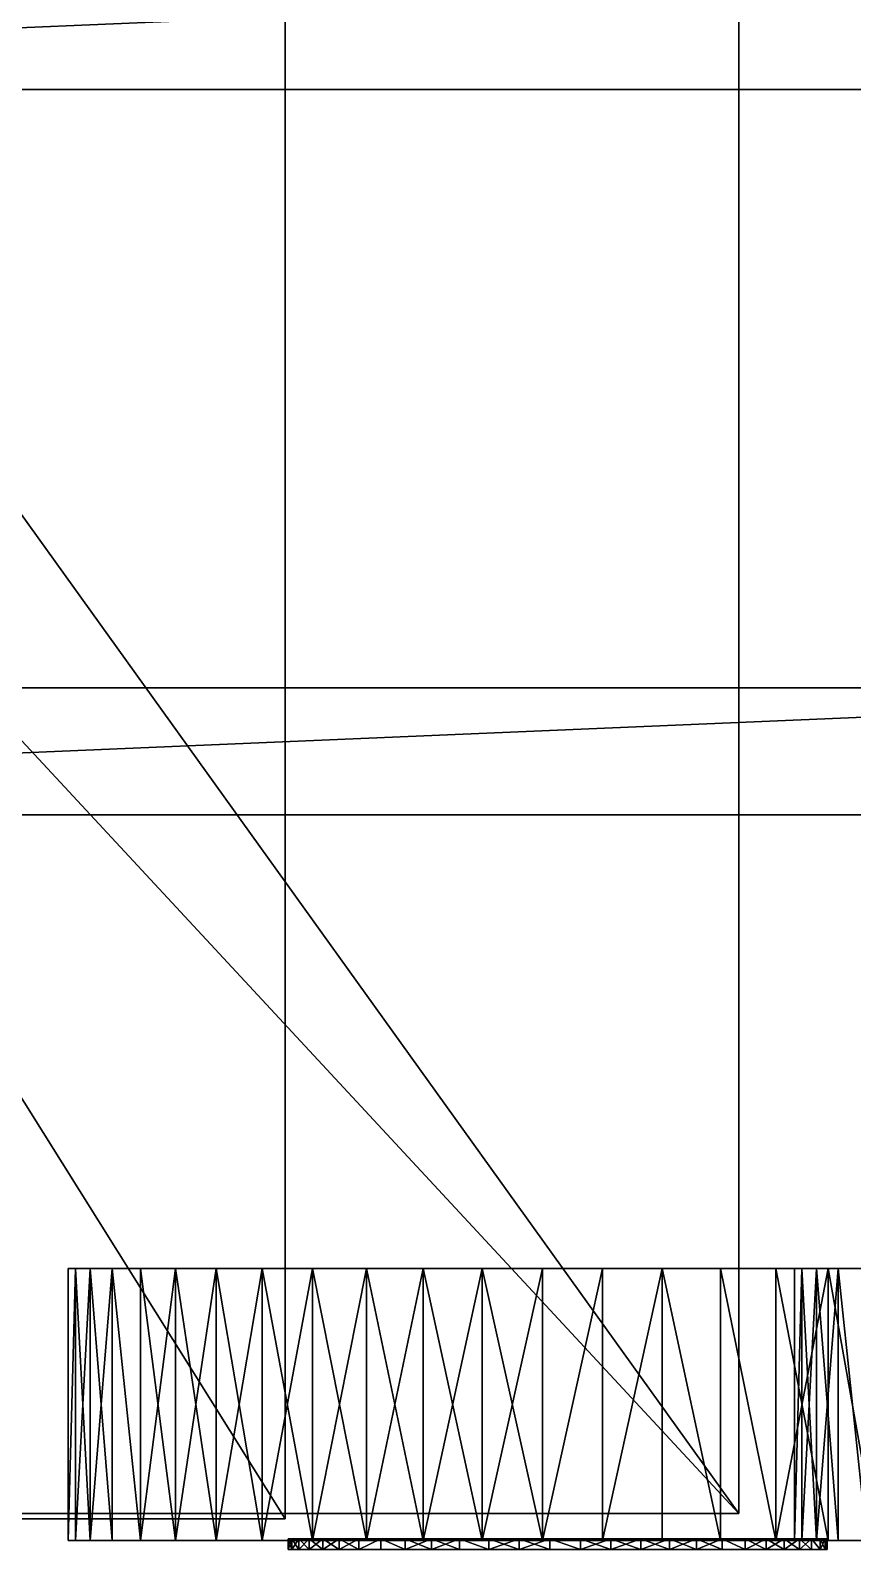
# Model space of a CAD drawing. Header units: millimetres. Extents: x -3100 to 14040, y -1280 to 1295.
# Drawn here: x -1481 to -575, y -1280 to 395 of the extents above; entities that cross this region are included whole.
import ezdxf

# ---------------------------------------------------------------- set-up
doc = ezdxf.new("R2010")
doc.units = ezdxf.units.MM

msp = doc.modelspace()

# ---------------------------------------------------------------- linework, layer by layer
at = {"layer": 'CAD_75LAB'}
for points in [[(-3000, 1240, 620), (-700, -1240, 620), (-3000, -1240, 620)], [(-3000, 1240, 620), (-700, 1240, 620), (-700, -1240, 620)], [(-2760, 1246, 1870), (-1200, -1246, 1870), (-2760, -1246, 1870)], [(-1200, 1246, 1870), (-1200, -1246, 1870), (-2760, 1246, 1870)], [(-2760, 1246, 3220), (-2760, -1246, 3220), (-1200, -1246, 3220)], [(-1200, 1246, 3220), (-2760, 1246, 3220), (-1200, -1246, 3220)], [(-2480, 1240, 3500), (-2480, -1240, 3500), (-700, -1240, 3500)], [(-700, 1240, 3500), (-2480, 1240, 3500), (-700, -1240, 3500)], [(-1200, -1246, 3220), (-1200, -1246, 1870), (-1200, 1246, 1870)], [(-1200, -1246, 3220), (-1200, 1246, 1870), (-1200, 1246, 3220)], [(-700, -1240, 620), (-700, 1240, 3500), (-700, -1240, 3500)], [(-700, 1240, 620), (-700, 1240, 3500), (-700, -1240, 620)], [(200, 470, 700), (-3100, 330, 700), (-3100, 470, 700)], [(200, 470, 700), (200, 330, 700), (-3100, 330, 700)], [(200, 470, 1000), (-3100, 470, 1000), (-3100, 330, 1000)], [(200, 470, 1000), (-3100, 330, 1000), (200, 330, 1000)], [(200, 330, 700), (-3100, 330, 1000), (-3100, 330, 700)], [(200, 330, 1000), (-3100, 330, 1000), (200, 330, 700)], [(200, -330, 700), (-3100, -330, 700), (-3100, -330, 1000)], [(200, -330, 1000), (200, -330, 700), (-3100, -330, 1000)], [(200, -330, 700), (-3100, -470, 700), (-3100, -330, 700)], [(200, -330, 700), (200, -470, 700), (-3100, -470, 700)], [(200, -330, 1000), (-3100, -330, 1000), (-3100, -470, 1000)], [(200, -330, 1000), (-3100, -470, 1000), (200, -470, 1000)], [(200, -470, 700), (-3100, -470, 1000), (-3100, -470, 700)], [(200, -470, 1000), (-3100, -470, 1000), (200, -470, 700)], [(-1438.98, -1270, 573.24), (-1430.81, -1270, 639.22), (-1430.81, -970, 639.22)], [(-1438.98, -1270, 573.24), (-1430.81, -970, 639.22), (-1438.98, -970, 573.24)], [(-1438.98, -1270, 506.76), (-1438.98, -1270, 573.24), (-1438.98, -970, 573.24)], [(-1438.98, -1270, 506.76), (-1438.98, -970, 573.24), (-1438.98, -970, 506.76)], [(-1438.98, -1270, 506.76), (-1438.98, -970, 506.76), (-1430.81, -970, 440.78)], [(-1430.81, -1270, 440.78), (-1438.98, -1270, 506.76), (-1430.81, -970, 440.78)], [(-1438.98, -970, 506.76), (-1414.59, -970, 376.3), (-1430.81, -970, 440.78)], [(-1438.98, -970, 506.76), (-1390.57, -970, 314.3), (-1414.59, -970, 376.3)], [(-1430.81, -970, 639.22), (-1438.98, -970, 506.76), (-1438.98, -970, 573.24)], [(-1430.81, -970, 639.22), (-1390.57, -970, 314.3), (-1438.98, -970, 506.76)], [(-1430.81, -1270, 639.22), (-1414.59, -1270, 703.7), (-1414.59, -970, 703.7)], [(-1430.81, -1270, 639.22), (-1414.59, -970, 703.7), (-1430.81, -970, 639.22)], [(-1414.59, -1270, 376.3), (-1430.81, -1270, 440.78), (-1430.81, -970, 440.78)], [(-1414.59, -1270, 376.3), (-1430.81, -970, 440.78), (-1414.59, -970, 376.3)], [(-1430.81, -970, 639.22), (-1275.91, -970, 152.33), (-1390.57, -970, 314.3)], [(-1225.42, -970, 970.93), (-1430.81, -970, 639.22), (-1414.59, -970, 703.7)], [(-850.18, -970, 1077.7), (-1430.81, -970, 639.22), (-1225.42, -970, 970.93)], [(-850.18, -970, 1077.7), (-1275.91, -970, 152.33), (-1430.81, -970, 639.22)], [(-1414.59, -1270, 703.7), (-1390.57, -970, 765.7), (-1414.59, -970, 703.7)], [(-1414.59, -1270, 703.7), (-1390.57, -1270, 765.7), (-1390.57, -970, 765.7)], [(-1390.57, -1270, 314.3), (-1414.59, -1270, 376.3), (-1414.59, -970, 376.3)], [(-1390.57, -1270, 314.3), (-1414.59, -970, 376.3), (-1390.57, -970, 314.3)], [(-1359.12, -970, 824.27), (-1414.59, -970, 703.7), (-1390.57, -970, 765.7)], [(-1225.42, -970, 970.93), (-1414.59, -970, 703.7), (-1359.12, -970, 824.27)], [(-1359.12, -1270, 824.27), (-1359.12, -970, 824.27), (-1390.57, -970, 765.7)], [(-1390.57, -1270, 765.7), (-1359.12, -1270, 824.27), (-1390.57, -970, 765.7)], [(-1359.12, -1270, 255.73), (-1390.57, -1270, 314.3), (-1390.57, -970, 314.3)], [(-1359.12, -1270, 255.73), (-1390.57, -970, 314.3), (-1359.12, -970, 255.73)], [(-1390.57, -970, 314.3), (-1275.91, -970, 152.33), (-1359.12, -970, 255.73)], [(-1359.12, -1270, 824.27), (-1320.7, -970, 878.54), (-1359.12, -970, 824.27)], [(-1359.12, -1270, 824.27), (-1320.7, -1270, 878.54), (-1320.7, -970, 878.54)], [(-1320.7, -1270, 201.46), (-1359.12, -1270, 255.73), (-1359.12, -970, 255.73)], [(-1320.7, -1270, 201.46), (-1359.12, -970, 255.73), (-1320.7, -970, 201.46)], [(-1359.12, -970, 255.73), (-1275.91, -970, 152.33), (-1320.7, -970, 201.46)], [(-1225.42, -970, 970.93), (-1359.12, -970, 824.27), (-1320.7, -970, 878.54)], [(-1320.7, -1270, 878.54), (-1275.91, -970, 927.67), (-1320.7, -970, 878.54)], [(-1320.7, -1270, 878.54), (-1275.91, -1270, 927.67), (-1275.91, -970, 927.67)], [(-1275.91, -1270, 152.33), (-1320.7, -1270, 201.46), (-1320.7, -970, 201.46)], [(-1275.91, -1270, 152.33), (-1320.7, -970, 201.46), (-1275.91, -970, 152.33)], [(-1225.42, -970, 970.93), (-1320.7, -970, 878.54), (-1275.91, -970, 927.67)], [(-1275.91, -1270, 927.67), (-1225.42, -970, 970.93), (-1275.91, -970, 927.67)], [(-1275.91, -1270, 927.67), (-1225.42, -1270, 970.93), (-1225.42, -970, 970.93)], [(-1225.42, -1270, 109.07), (-1275.91, -1270, 152.33), (-1275.91, -970, 152.33)], [(-1225.42, -1270, 109.07), (-1275.91, -970, 152.33), (-1225.42, -970, 109.07)], [(-1170, -970, 72.35), (-1225.42, -970, 109.07), (-1275.91, -970, 152.33)], [(-1110.48, -970, 42.71), (-1170, -970, 72.35), (-1275.91, -970, 152.33)], [(-850.18, -970, 2.3), (-1110.48, -970, 42.71), (-1275.91, -970, 152.33)], [(-364.09, -970, 606.36), (-1275.91, -970, 152.33), (-850.18, -970, 1077.7)], [(-364.09, -970, 606.36), (-850.18, -970, 2.3), (-1275.91, -970, 152.33)], [(-1225.42, -1270, 970.93), (-1170, -970, 1007.65), (-1225.42, -970, 970.93)], [(-1225.42, -1270, 970.93), (-1170, -1270, 1007.65), (-1170, -970, 1007.65)], [(-1170, -1270, 72.35), (-1225.42, -1270, 109.07), (-1225.42, -970, 109.07)], [(-1170, -1270, 72.35), (-1225.42, -970, 109.07), (-1170, -970, 72.35)], [(-850.18, -970, 1077.7), (-1225.42, -970, 970.93), (-1170, -970, 1007.65)], [(-1170, -1270, 1007.65), (-1110.48, -970, 1037.29), (-1170, -970, 1007.65)], [(-1170, -1270, 1007.65), (-1110.48, -1270, 1037.29), (-1110.48, -970, 1037.29)], [(-1110.48, -1270, 42.71), (-1170, -1270, 72.35), (-1170, -970, 72.35)], [(-1110.48, -1270, 42.71), (-1170, -970, 72.35), (-1110.48, -970, 42.71)], [(-1047.78, -970, 1059.39), (-1170, -970, 1007.65), (-1110.48, -970, 1037.29)], [(-850.18, -970, 1077.7), (-1170, -970, 1007.65), (-1047.78, -970, 1059.39)], [(-1047.78, -1270, 1059.39), (-1047.78, -970, 1059.39), (-1110.48, -970, 1037.29)], [(-1110.48, -1270, 1037.29), (-1047.78, -1270, 1059.39), (-1110.48, -970, 1037.29)], [(-1110.48, -1270, 42.71), (-1110.48, -970, 42.71), (-1047.78, -970, 20.61)], [(-1047.78, -1270, 20.61), (-1110.48, -1270, 42.71), (-1047.78, -970, 20.61)], [(-850.18, -970, 2.3), (-1047.78, -970, 20.61), (-1110.48, -970, 42.71)], [(-1047.78, -1270, 1059.39), (-982.83, -970, 1073.61), (-1047.78, -970, 1059.39)], [(-1047.78, -1270, 1059.39), (-982.83, -1270, 1073.61), (-982.83, -970, 1073.61)], [(-982.83, -1270, 6.39), (-1047.78, -1270, 20.61), (-1047.78, -970, 20.61)], [(-982.83, -1270, 6.39), (-1047.78, -970, 20.61), (-982.83, -970, 6.39)], [(-850.18, -970, 2.3), (-982.83, -970, 6.39), (-1047.78, -970, 20.61)], [(-916.63, -970, 1079.74), (-1047.78, -970, 1059.39), (-982.83, -970, 1073.61)], [(-850.18, -970, 1077.7), (-1047.78, -970, 1059.39), (-916.63, -970, 1079.74)], [(-982.83, -1270, 1073.61), (-916.63, -1270, 1079.74), (-916.63, -970, 1079.74)], [(-982.83, -1270, 1073.61), (-916.63, -970, 1079.74), (-982.83, -970, 1073.61)], [(-916.63, -1270, 0.26), (-982.83, -1270, 6.39), (-982.83, -970, 6.39)], [(-916.63, -1270, 0.26), (-982.83, -970, 6.39), (-916.63, -970, 0.26)], [(-850.18, -970, 2.3), (-916.63, -970, 0.26), (-982.83, -970, 6.39)], [(-916.63, -1270, 1079.74), (-850.18, -1270, 1077.7), (-850.18, -970, 1077.7)], [(-916.63, -1270, 1079.74), (-850.18, -970, 1077.7), (-916.63, -970, 1079.74)], [(-916.63, -1270, 0.26), (-916.63, -970, 0.26), (-850.18, -970, 2.3)], [(-850.18, -1270, 2.3), (-916.63, -1270, 0.26), (-850.18, -970, 2.3)], [(-850.18, -1270, 1077.7), (-784.48, -1270, 1067.5), (-784.48, -970, 1067.5)], [(-850.18, -1270, 1077.7), (-784.48, -970, 1067.5), (-850.18, -970, 1077.7)], [(-850.18, -1270, 2.3), (-850.18, -970, 2.3), (-784.48, -970, 12.5)], [(-784.48, -1270, 12.5), (-850.18, -1270, 2.3), (-784.48, -970, 12.5)], [(-601.72, -970, 89.85), (-784.48, -970, 12.5), (-850.18, -970, 2.3)], [(-364.09, -970, 606.36), (-601.72, -970, 89.85), (-850.18, -970, 2.3)], [(-659.3, -970, 1023.39), (-850.18, -970, 1077.7), (-784.48, -970, 1067.5)], [(-601.72, -970, 990.15), (-850.18, -970, 1077.7), (-659.3, -970, 1023.39)], [(-500.94, -970, 903.8), (-850.18, -970, 1077.7), (-601.72, -970, 990.15)], [(-500.94, -970, 903.8), (-364.09, -970, 606.36), (-850.18, -970, 1077.7)], [(-720.53, -1270, 1049.3), (-720.53, -970, 1049.3), (-784.48, -970, 1067.5)], [(-784.48, -1270, 1067.5), (-720.53, -1270, 1049.3), (-784.48, -970, 1067.5)], [(-720.53, -1270, 30.7), (-784.48, -1270, 12.5), (-784.48, -970, 12.5)], [(-720.53, -1270, 30.7), (-784.48, -970, 12.5), (-720.53, -970, 30.7)], [(-601.72, -970, 89.85), (-720.53, -970, 30.7), (-784.48, -970, 12.5)], [(-659.3, -970, 1023.39), (-784.48, -970, 1067.5), (-720.53, -970, 1049.3)], [(-659.3, -1270, 1023.39), (-659.3, -970, 1023.39), (-720.53, -970, 1049.3)], [(-720.53, -1270, 1049.3), (-659.3, -1270, 1023.39), (-720.53, -970, 1049.3)], [(-659.3, -1270, 56.61), (-720.53, -1270, 30.7), (-720.53, -970, 30.7)], [(-659.3, -1270, 56.61), (-720.53, -970, 30.7), (-659.3, -970, 56.61)], [(-601.72, -970, 89.85), (-659.3, -970, 56.61), (-720.53, -970, 30.7)], [(-659.3, -1270, 1023.39), (-601.72, -1270, 990.15), (-601.72, -970, 990.15)], [(-659.3, -1270, 1023.39), (-601.72, -970, 990.15), (-659.3, -970, 1023.39)], [(-601.72, -1270, 89.85), (-659.3, -1270, 56.61), (-659.3, -970, 56.61)], [(-601.72, -1270, 89.85), (-659.3, -970, 56.61), (-601.72, -970, 89.85)], [(-638.98, -1270, 573.24), (-630.81, -1270, 639.22), (-630.81, -970, 639.22)], [(-638.98, -1270, 573.24), (-630.81, -970, 639.22), (-638.98, -970, 573.24)], [(-638.98, -1270, 506.76), (-638.98, -1270, 573.24), (-638.98, -970, 573.24)], [(-638.98, -1270, 506.76), (-638.98, -970, 573.24), (-638.98, -970, 506.76)], [(-638.98, -1270, 506.76), (-638.98, -970, 506.76), (-630.81, -970, 440.78)], [(-630.81, -1270, 440.78), (-638.98, -1270, 506.76), (-630.81, -970, 440.78)], [(-638.98, -970, 506.76), (-614.59, -970, 376.3), (-630.81, -970, 440.78)], [(-638.98, -970, 506.76), (-590.57, -970, 314.3), (-614.59, -970, 376.3)], [(-630.81, -970, 639.22), (-638.98, -970, 506.76), (-638.98, -970, 573.24)], [(-630.81, -970, 639.22), (-590.57, -970, 314.3), (-638.98, -970, 506.76)], [(-630.81, -1270, 639.22), (-614.59, -1270, 703.7), (-614.59, -970, 703.7)], [(-630.81, -1270, 639.22), (-614.59, -970, 703.7), (-630.81, -970, 639.22)], [(-614.59, -1270, 376.3), (-630.81, -1270, 440.78), (-630.81, -970, 440.78)], [(-614.59, -1270, 376.3), (-630.81, -970, 440.78), (-614.59, -970, 376.3)], [(-630.81, -970, 639.22), (-475.91, -970, 152.33), (-590.57, -970, 314.3)], [(-425.42, -970, 970.93), (-630.81, -970, 639.22), (-614.59, -970, 703.7)], [(-50.18, -970, 1077.7), (-630.81, -970, 639.22), (-425.42, -970, 970.93)], [(-50.18, -970, 1077.7), (-475.91, -970, 152.33), (-630.81, -970, 639.22)], [(-614.59, -1270, 703.7), (-590.57, -970, 765.7), (-614.59, -970, 703.7)], [(-614.59, -1270, 703.7), (-590.57, -1270, 765.7), (-590.57, -970, 765.7)], [(-590.57, -1270, 314.3), (-614.59, -1270, 376.3), (-614.59, -970, 376.3)], [(-590.57, -1270, 314.3), (-614.59, -970, 376.3), (-590.57, -970, 314.3)], [(-559.12, -970, 824.27), (-614.59, -970, 703.7), (-590.57, -970, 765.7)], [(-425.42, -970, 970.93), (-614.59, -970, 703.7), (-559.12, -970, 824.27)], [(-548.67, -1270, 950.08), (-548.67, -970, 950.08), (-601.72, -970, 990.15)], [(-601.72, -1270, 990.15), (-548.67, -1270, 950.08), (-601.72, -970, 990.15)], [(-548.67, -1270, 129.92), (-601.72, -1270, 89.85), (-601.72, -970, 89.85)], [(-548.67, -1270, 129.92), (-601.72, -970, 89.85), (-548.67, -970, 129.92)], [(-364.09, -970, 606.36), (-548.67, -970, 129.92), (-601.72, -970, 89.85)], [(-500.94, -970, 903.8), (-601.72, -970, 990.15), (-548.67, -970, 950.08)], [(-559.12, -1270, 824.27), (-559.12, -970, 824.27), (-590.57, -970, 765.7)], [(-590.57, -1270, 765.7), (-559.12, -1270, 824.27), (-590.57, -970, 765.7)], [(-559.12, -1270, 255.73), (-590.57, -1270, 314.3), (-590.57, -970, 314.3)], [(-559.12, -1270, 255.73), (-590.57, -970, 314.3), (-559.12, -970, 255.73)], [(-590.57, -970, 314.3), (-475.91, -970, 152.33), (-559.12, -970, 255.73)], [(-3000, -1240, 1720), (-3000, -1240, 620), (-700, -1240, 620)], [(-3000, -1240, 1720), (-700, -1240, 620), (-700, -1240, 3500)], [(-2480, -1240, 3500), (-3000, -1240, 1720), (-700, -1240, 3500)], [(-1200, -1246, 1870), (-2760, -1246, 3220), (-2760, -1246, 1870)], [(-1200, -1246, 3220), (-2760, -1246, 3220), (-1200, -1246, 1870)], [(-1438.98, -1270, 506.76), (-1430.81, -1270, 440.78), (-1414.59, -1270, 376.3)], [(-1438.98, -1270, 506.76), (-1414.59, -1270, 376.3), (-1390.57, -1270, 314.3)], [(-1430.81, -1270, 639.22), (-1438.98, -1270, 573.24), (-1438.98, -1270, 506.76)], [(-1430.81, -1270, 639.22), (-1438.98, -1270, 506.76), (-1390.57, -1270, 314.3)], [(-1430.81, -1270, 639.22), (-1390.57, -1270, 314.3), (-1275.91, -1270, 152.33)], [(-1225.42, -1270, 970.93), (-1414.59, -1270, 703.7), (-1430.81, -1270, 639.22)], [(-850.18, -1270, 1077.7), (-1225.42, -1270, 970.93), (-1430.81, -1270, 639.22)], [(-850.18, -1270, 1077.7), (-1430.81, -1270, 639.22), (-1275.91, -1270, 152.33)], [(-1359.12, -1270, 824.27), (-1390.57, -1270, 765.7), (-1414.59, -1270, 703.7)], [(-1225.42, -1270, 970.93), (-1359.12, -1270, 824.27), (-1414.59, -1270, 703.7)], [(-1390.57, -1270, 314.3), (-1359.12, -1270, 255.73), (-1275.91, -1270, 152.33)], [(-1359.12, -1270, 255.73), (-1320.7, -1270, 201.46), (-1275.91, -1270, 152.33)], [(-1225.42, -1270, 970.93), (-1320.7, -1270, 878.54), (-1359.12, -1270, 824.27)], [(-1225.42, -1270, 970.93), (-1275.91, -1270, 927.67), (-1320.7, -1270, 878.54)], [(-1170, -1270, 72.35), (-1275.91, -1270, 152.33), (-1225.42, -1270, 109.07)], [(-1110.48, -1270, 42.71), (-1275.91, -1270, 152.33), (-1170, -1270, 72.35)], [(-850.18, -1270, 2.3), (-1275.91, -1270, 152.33), (-1110.48, -1270, 42.71)], [(-364.09, -1270, 606.36), (-850.18, -1270, 1077.7), (-1275.91, -1270, 152.33)], [(-364.09, -1270, 606.36), (-1275.91, -1270, 152.33), (-850.18, -1270, 2.3)], [(-850.18, -1270, 1077.7), (-1170, -1270, 1007.65), (-1225.42, -1270, 970.93)], [(-1196.52, -1280, 556.96), (-1192.65, -1280, 590.65), (-1192.65, -1268, 590.65)], [(-1196.52, -1280, 556.96), (-1192.65, -1268, 590.65), (-1196.52, -1268, 556.96)], [(-1196.52, -1280, 556.96), (-1196.52, -1268, 556.96), (-1196.52, -1268, 523.04)], [(-1196.52, -1280, 523.04), (-1196.52, -1280, 556.96), (-1196.52, -1268, 523.04)], [(-1192.65, -1280, 489.35), (-1196.52, -1280, 523.04), (-1196.52, -1268, 523.04)], [(-1192.65, -1280, 489.35), (-1196.52, -1268, 523.04), (-1192.65, -1268, 489.35)], [(-1196.52, -1268, 556.96), (-1192.65, -1268, 489.35), (-1196.52, -1268, 523.04)], [(-1196.52, -1268, 556.96), (-1184.97, -1268, 456.33), (-1192.65, -1268, 489.35)], [(-1196.52, -1268, 556.96), (-1173.57, -1268, 424.39), (-1184.97, -1268, 456.33)], [(-1184.97, -1268, 623.67), (-1196.52, -1268, 556.96), (-1192.65, -1268, 590.65)], [(-1118.81, -1268, 740.82), (-1196.52, -1268, 556.96), (-1184.97, -1268, 623.67)], [(-1038.6, -1268, 802.68), (-1196.52, -1268, 556.96), (-1118.81, -1268, 740.82)], [(-1038.6, -1268, 802.68), (-1173.57, -1268, 424.39), (-1196.52, -1268, 556.96)], [(-1192.65, -1280, 590.65), (-1184.97, -1280, 623.67), (-1184.97, -1268, 623.67)], [(-1192.65, -1280, 590.65), (-1184.97, -1268, 623.67), (-1192.65, -1268, 590.65)], [(-1184.97, -1280, 456.33), (-1192.65, -1280, 489.35), (-1192.65, -1268, 489.35)], [(-1184.97, -1280, 456.33), (-1192.65, -1268, 489.35), (-1184.97, -1268, 456.33)], [(-1184.97, -1280, 623.67), (-1173.57, -1280, 655.61), (-1173.57, -1268, 655.61)], [(-1184.97, -1280, 623.67), (-1173.57, -1268, 655.61), (-1184.97, -1268, 623.67)], [(-1173.57, -1280, 424.39), (-1184.97, -1280, 456.33), (-1184.97, -1268, 456.33)], [(-1173.57, -1280, 424.39), (-1184.97, -1268, 456.33), (-1173.57, -1268, 424.39)], [(-1140.28, -1268, 714.57), (-1184.97, -1268, 623.67), (-1173.57, -1268, 655.61)], [(-1118.81, -1268, 740.82), (-1184.97, -1268, 623.67), (-1140.28, -1268, 714.57)], [(-1173.57, -1280, 655.61), (-1158.61, -1280, 686.04), (-1158.61, -1268, 686.04)], [(-1173.57, -1280, 655.61), (-1158.61, -1268, 686.04), (-1173.57, -1268, 655.61)], [(-1158.61, -1280, 393.96), (-1173.57, -1280, 424.39), (-1173.57, -1268, 424.39)], [(-1158.61, -1280, 393.96), (-1173.57, -1268, 424.39), (-1158.61, -1268, 393.96)], [(-1173.57, -1268, 424.39), (-1140.28, -1268, 365.43), (-1158.61, -1268, 393.96)], [(-1173.57, -1268, 424.39), (-1118.81, -1268, 339.18), (-1140.28, -1268, 365.43)], [(-1140.28, -1268, 714.57), (-1173.57, -1268, 655.61), (-1158.61, -1268, 686.04)], [(-1038.6, -1268, 802.68), (-1118.81, -1268, 339.18), (-1173.57, -1268, 424.39)], [(-1047.78, -1270, 1059.39), (-1110.48, -1270, 1037.29), (-1170, -1270, 1007.65)], [(-850.18, -1270, 1077.7), (-1047.78, -1270, 1059.39), (-1170, -1270, 1007.65)], [(-1140.28, -1280, 714.57), (-1140.28, -1268, 714.57), (-1158.61, -1268, 686.04)], [(-1158.61, -1280, 686.04), (-1140.28, -1280, 714.57), (-1158.61, -1268, 686.04)], [(-1158.61, -1280, 393.96), (-1158.61, -1268, 393.96), (-1140.28, -1268, 365.43)], [(-1140.28, -1280, 365.43), (-1158.61, -1280, 393.96), (-1140.28, -1268, 365.43)], [(-1140.28, -1280, 714.57), (-1118.81, -1280, 740.82), (-1118.81, -1268, 740.82)], [(-1140.28, -1280, 714.57), (-1118.81, -1268, 740.82), (-1140.28, -1268, 714.57)], [(-1118.81, -1280, 339.18), (-1140.28, -1280, 365.43), (-1140.28, -1268, 365.43)], [(-1118.81, -1280, 339.18), (-1140.28, -1268, 365.43), (-1118.81, -1268, 339.18)], [(-1118.81, -1280, 740.82), (-1094.49, -1268, 764.46), (-1118.81, -1268, 740.82)], [(-1118.81, -1280, 740.82), (-1094.49, -1280, 764.46), (-1094.49, -1268, 764.46)], [(-1118.81, -1280, 339.18), (-1118.81, -1268, 339.18), (-1094.49, -1268, 315.54)], [(-1094.49, -1280, 315.54), (-1118.81, -1280, 339.18), (-1094.49, -1268, 315.54)], [(-1067.64, -1268, 294.83), (-1094.49, -1268, 315.54), (-1118.81, -1268, 339.18)], [(-1038.6, -1268, 277.32), (-1067.64, -1268, 294.83), (-1118.81, -1268, 339.18)], [(-1038.6, -1268, 802.68), (-1118.81, -1268, 740.82), (-1094.49, -1268, 764.46)], [(-1038.6, -1268, 802.68), (-1038.6, -1268, 277.32), (-1118.81, -1268, 339.18)], [(-850.18, -1270, 2.3), (-1110.48, -1270, 42.71), (-1047.78, -1270, 20.61)], [(-1067.64, -1280, 785.17), (-1067.64, -1268, 785.17), (-1094.49, -1268, 764.46)], [(-1094.49, -1280, 764.46), (-1067.64, -1280, 785.17), (-1094.49, -1268, 764.46)], [(-1067.64, -1280, 294.83), (-1094.49, -1280, 315.54), (-1094.49, -1268, 315.54)], [(-1067.64, -1280, 294.83), (-1094.49, -1268, 315.54), (-1067.64, -1268, 294.83)], [(-1038.6, -1268, 802.68), (-1094.49, -1268, 764.46), (-1067.64, -1268, 785.17)], [(-1038.6, -1280, 802.68), (-1038.6, -1268, 802.68), (-1067.64, -1268, 785.17)], [(-1067.64, -1280, 785.17), (-1038.6, -1280, 802.68), (-1067.64, -1268, 785.17)], [(-1067.64, -1280, 294.83), (-1067.64, -1268, 294.83), (-1038.6, -1268, 277.32)], [(-1038.6, -1280, 277.32), (-1067.64, -1280, 294.83), (-1038.6, -1268, 277.32)], [(-850.18, -1270, 2.3), (-1047.78, -1270, 20.61), (-982.83, -1270, 6.39)], [(-916.63, -1270, 1079.74), (-982.83, -1270, 1073.61), (-1047.78, -1270, 1059.39)], [(-850.18, -1270, 1077.7), (-916.63, -1270, 1079.74), (-1047.78, -1270, 1059.39)], [(-1038.6, -1280, 802.68), (-1007.75, -1268, 816.76), (-1038.6, -1268, 802.68)], [(-1038.6, -1280, 802.68), (-1007.75, -1280, 816.76), (-1007.75, -1268, 816.76)], [(-1007.75, -1280, 263.24), (-1038.6, -1280, 277.32), (-1038.6, -1268, 277.32)], [(-1007.75, -1280, 263.24), (-1038.6, -1268, 277.32), (-1007.75, -1268, 263.24)], [(-975.5, -1268, 827.24), (-1038.6, -1268, 277.32), (-1038.6, -1268, 802.68)], [(-975.5, -1268, 827.24), (-1038.6, -1268, 802.68), (-1007.75, -1268, 816.76)], [(-975.5, -1268, 827.24), (-1007.75, -1268, 263.24), (-1038.6, -1268, 277.32)], [(-975.5, -1280, 827.24), (-975.5, -1268, 827.24), (-1007.75, -1268, 816.76)], [(-1007.75, -1280, 816.76), (-975.5, -1280, 827.24), (-1007.75, -1268, 816.76)], [(-975.5, -1280, 252.76), (-1007.75, -1280, 263.24), (-1007.75, -1268, 263.24)], [(-975.5, -1280, 252.76), (-1007.75, -1268, 263.24), (-975.5, -1268, 252.76)], [(-908.48, -1268, 243.12), (-975.5, -1268, 252.76), (-1007.75, -1268, 263.24)], [(-841.02, -1268, 248.92), (-908.48, -1268, 243.12), (-1007.75, -1268, 263.24)], [(-776.62, -1268, 269.84), (-841.02, -1268, 248.92), (-1007.75, -1268, 263.24)], [(-718.64, -1268, 304.81), (-776.62, -1268, 269.84), (-1007.75, -1268, 263.24)], [(-776.62, -1268, 810.16), (-1007.75, -1268, 263.24), (-975.5, -1268, 827.24)], [(-776.62, -1268, 810.16), (-718.64, -1268, 304.81), (-1007.75, -1268, 263.24)], [(-850.18, -1270, 2.3), (-982.83, -1270, 6.39), (-916.63, -1270, 0.26)], [(-942.27, -1280, 833.98), (-942.27, -1268, 833.98), (-975.5, -1268, 827.24)], [(-975.5, -1280, 827.24), (-942.27, -1280, 833.98), (-975.5, -1268, 827.24)], [(-975.5, -1280, 252.76), (-975.5, -1268, 252.76), (-942.27, -1268, 246.02)], [(-942.27, -1280, 246.02), (-975.5, -1280, 252.76), (-942.27, -1268, 246.02)], [(-908.48, -1268, 243.12), (-942.27, -1268, 246.02), (-975.5, -1268, 252.76)], [(-874.58, -1268, 835.91), (-975.5, -1268, 827.24), (-942.27, -1268, 833.98)], [(-841.02, -1268, 831.08), (-975.5, -1268, 827.24), (-874.58, -1268, 835.91)], [(-776.62, -1268, 810.16), (-975.5, -1268, 827.24), (-841.02, -1268, 831.08)], [(-908.48, -1280, 836.88), (-908.48, -1268, 836.88), (-942.27, -1268, 833.98)], [(-942.27, -1280, 833.98), (-908.48, -1280, 836.88), (-942.27, -1268, 833.98)], [(-942.27, -1280, 246.02), (-942.27, -1268, 246.02), (-908.48, -1268, 243.12)], [(-908.48, -1280, 243.12), (-942.27, -1280, 246.02), (-908.48, -1268, 243.12)], [(-874.58, -1268, 835.91), (-942.27, -1268, 833.98), (-908.48, -1268, 836.88)], [(-874.58, -1280, 835.91), (-874.58, -1268, 835.91), (-908.48, -1268, 836.88)], [(-908.48, -1280, 836.88), (-874.58, -1280, 835.91), (-908.48, -1268, 836.88)], [(-874.58, -1280, 244.09), (-908.48, -1280, 243.12), (-908.48, -1268, 243.12)], [(-874.58, -1280, 244.09), (-908.48, -1268, 243.12), (-874.58, -1268, 244.09)], [(-841.02, -1268, 248.92), (-874.58, -1268, 244.09), (-908.48, -1268, 243.12)], [(-874.58, -1280, 835.91), (-841.02, -1268, 831.08), (-874.58, -1268, 835.91)], [(-874.58, -1280, 835.91), (-841.02, -1280, 831.08), (-841.02, -1268, 831.08)], [(-841.02, -1280, 248.92), (-874.58, -1280, 244.09), (-874.58, -1268, 244.09)], [(-841.02, -1280, 248.92), (-874.58, -1268, 244.09), (-841.02, -1268, 248.92)], [(-601.72, -1270, 89.85), (-850.18, -1270, 2.3), (-784.48, -1270, 12.5)], [(-364.09, -1270, 606.36), (-850.18, -1270, 2.3), (-601.72, -1270, 89.85)], [(-659.3, -1270, 1023.39), (-784.48, -1270, 1067.5), (-850.18, -1270, 1077.7)], [(-601.72, -1270, 990.15), (-659.3, -1270, 1023.39), (-850.18, -1270, 1077.7)], [(-500.94, -1270, 903.8), (-601.72, -1270, 990.15), (-850.18, -1270, 1077.7)], [(-500.94, -1270, 903.8), (-850.18, -1270, 1077.7), (-364.09, -1270, 606.36)], [(-841.02, -1280, 831.08), (-808.22, -1280, 822.46), (-808.22, -1268, 822.46)], [(-841.02, -1280, 831.08), (-808.22, -1268, 822.46), (-841.02, -1268, 831.08)], [(-808.22, -1280, 257.54), (-841.02, -1280, 248.92), (-841.02, -1268, 248.92)], [(-808.22, -1280, 257.54), (-841.02, -1268, 248.92), (-808.22, -1268, 257.54)], [(-776.62, -1268, 269.84), (-808.22, -1268, 257.54), (-841.02, -1268, 248.92)], [(-776.62, -1268, 810.16), (-841.02, -1268, 831.08), (-808.22, -1268, 822.46)], [(-808.22, -1280, 822.46), (-776.62, -1280, 810.16), (-776.62, -1268, 810.16)], [(-808.22, -1280, 822.46), (-776.62, -1268, 810.16), (-808.22, -1268, 822.46)], [(-776.62, -1280, 269.84), (-808.22, -1268, 257.54), (-776.62, -1268, 269.84)], [(-776.62, -1280, 269.84), (-808.22, -1280, 257.54), (-808.22, -1268, 257.54)], [(-601.72, -1270, 89.85), (-784.48, -1270, 12.5), (-720.53, -1270, 30.7)], [(-659.3, -1270, 1023.39), (-720.53, -1270, 1049.3), (-784.48, -1270, 1067.5)], [(-776.62, -1280, 810.16), (-746.63, -1280, 794.34), (-746.63, -1268, 794.34)], [(-776.62, -1280, 810.16), (-746.63, -1268, 794.34), (-776.62, -1268, 810.16)], [(-746.63, -1280, 285.66), (-776.62, -1268, 269.84), (-746.63, -1268, 285.66)], [(-746.63, -1280, 285.66), (-776.62, -1280, 269.84), (-776.62, -1268, 269.84)], [(-718.64, -1268, 304.81), (-746.63, -1268, 285.66), (-776.62, -1268, 269.84)], [(-776.62, -1268, 810.16), (-610.72, -1268, 607.27), (-718.64, -1268, 304.81)], [(-746.63, -1268, 794.34), (-610.72, -1268, 607.27), (-776.62, -1268, 810.16)], [(-746.63, -1280, 794.34), (-718.64, -1280, 775.19), (-718.64, -1268, 775.19)], [(-746.63, -1280, 794.34), (-718.64, -1268, 775.19), (-746.63, -1268, 794.34)], [(-718.64, -1280, 304.81), (-746.63, -1280, 285.66), (-746.63, -1268, 285.66)], [(-718.64, -1280, 304.81), (-746.63, -1268, 285.66), (-718.64, -1268, 304.81)], [(-650.15, -1268, 700.57), (-610.72, -1268, 607.27), (-746.63, -1268, 794.34)], [(-693.01, -1268, 752.99), (-746.63, -1268, 794.34), (-718.64, -1268, 775.19)], [(-693.01, -1268, 752.99), (-650.15, -1268, 700.57), (-746.63, -1268, 794.34)], [(-601.72, -1270, 89.85), (-720.53, -1270, 30.7), (-659.3, -1270, 56.61)], [(-693.01, -1280, 752.99), (-693.01, -1268, 752.99), (-718.64, -1268, 775.19)], [(-718.64, -1280, 775.19), (-693.01, -1280, 752.99), (-718.64, -1268, 775.19)], [(-693.01, -1280, 327.01), (-718.64, -1280, 304.81), (-718.64, -1268, 304.81)], [(-693.01, -1280, 327.01), (-718.64, -1268, 304.81), (-693.01, -1268, 327.01)], [(-610.72, -1268, 472.73), (-693.01, -1268, 327.01), (-718.64, -1268, 304.81)], [(-610.72, -1268, 607.27), (-610.72, -1268, 472.73), (-718.64, -1268, 304.81)], [(-670.08, -1280, 728), (-670.08, -1268, 728), (-693.01, -1268, 752.99)], [(-693.01, -1280, 752.99), (-670.08, -1280, 728), (-693.01, -1268, 752.99)], [(-693.01, -1280, 327.01), (-693.01, -1268, 327.01), (-670.08, -1268, 352)], [(-670.08, -1280, 352), (-693.01, -1280, 327.01), (-670.08, -1268, 352)], [(-650.15, -1268, 379.43), (-670.08, -1268, 352), (-693.01, -1268, 327.01)], [(-633.47, -1268, 408.96), (-650.15, -1268, 379.43), (-693.01, -1268, 327.01)], [(-620.27, -1268, 440.19), (-633.47, -1268, 408.96), (-693.01, -1268, 327.01)], [(-610.72, -1268, 472.73), (-620.27, -1268, 440.19), (-693.01, -1268, 327.01)], [(-693.01, -1268, 752.99), (-670.08, -1268, 728), (-650.15, -1268, 700.57)], [(-670.08, -1280, 728), (-650.15, -1280, 700.57), (-650.15, -1268, 700.57)], [(-670.08, -1280, 728), (-650.15, -1268, 700.57), (-670.08, -1268, 728)], [(-650.15, -1280, 379.43), (-670.08, -1268, 352), (-650.15, -1268, 379.43)], [(-650.15, -1280, 379.43), (-670.08, -1280, 352), (-670.08, -1268, 352)], [(-650.15, -1280, 700.57), (-633.47, -1280, 671.04), (-633.47, -1268, 671.04)], [(-650.15, -1280, 700.57), (-633.47, -1268, 671.04), (-650.15, -1268, 700.57)], [(-633.47, -1280, 408.96), (-650.15, -1268, 379.43), (-633.47, -1268, 408.96)], [(-633.47, -1280, 408.96), (-650.15, -1280, 379.43), (-650.15, -1268, 379.43)], [(-650.15, -1268, 700.57), (-633.47, -1268, 671.04), (-610.72, -1268, 607.27)], [(-638.98, -1270, 506.76), (-630.81, -1270, 440.78), (-614.59, -1270, 376.3)], [(-638.98, -1270, 506.76), (-614.59, -1270, 376.3), (-590.57, -1270, 314.3)], [(-630.81, -1270, 639.22), (-638.98, -1270, 573.24), (-638.98, -1270, 506.76)], [(-630.81, -1270, 639.22), (-638.98, -1270, 506.76), (-590.57, -1270, 314.3)], [(-620.27, -1280, 639.81), (-620.27, -1268, 639.81), (-633.47, -1268, 671.04)], [(-633.47, -1280, 671.04), (-620.27, -1280, 639.81), (-633.47, -1268, 671.04)], [(-633.47, -1280, 408.96), (-633.47, -1268, 408.96), (-620.27, -1268, 440.19)], [(-620.27, -1280, 440.19), (-633.47, -1280, 408.96), (-620.27, -1268, 440.19)], [(-633.47, -1268, 671.04), (-620.27, -1268, 639.81), (-610.72, -1268, 607.27)], [(-630.81, -1270, 639.22), (-590.57, -1270, 314.3), (-475.91, -1270, 152.33)], [(-425.42, -1270, 970.93), (-614.59, -1270, 703.7), (-630.81, -1270, 639.22)], [(-50.18, -1270, 1077.7), (-425.42, -1270, 970.93), (-630.81, -1270, 639.22)], [(-50.18, -1270, 1077.7), (-630.81, -1270, 639.22), (-475.91, -1270, 152.33)], [(-610.72, -1280, 607.27), (-610.72, -1268, 607.27), (-620.27, -1268, 639.81)], [(-620.27, -1280, 639.81), (-610.72, -1280, 607.27), (-620.27, -1268, 639.81)], [(-610.72, -1280, 472.73), (-620.27, -1268, 440.19), (-610.72, -1268, 472.73)], [(-610.72, -1280, 472.73), (-620.27, -1280, 440.19), (-620.27, -1268, 440.19)], [(-559.12, -1270, 824.27), (-590.57, -1270, 765.7), (-614.59, -1270, 703.7)], [(-425.42, -1270, 970.93), (-559.12, -1270, 824.27), (-614.59, -1270, 703.7)], [(-610.72, -1280, 607.27), (-604.94, -1280, 573.86), (-604.94, -1268, 573.86)], [(-610.72, -1280, 607.27), (-604.94, -1268, 573.86), (-610.72, -1268, 607.27)], [(-604.94, -1280, 506.14), (-610.72, -1268, 472.73), (-604.94, -1268, 506.14)], [(-604.94, -1280, 506.14), (-610.72, -1280, 472.73), (-610.72, -1268, 472.73)], [(-603, -1268, 540), (-604.94, -1268, 506.14), (-610.72, -1268, 472.73)], [(-604.94, -1268, 573.86), (-603, -1268, 540), (-610.72, -1268, 472.73)], [(-610.72, -1268, 607.27), (-604.94, -1268, 573.86), (-610.72, -1268, 472.73)], [(-604.94, -1280, 573.86), (-603, -1280, 540), (-603, -1268, 540)], [(-604.94, -1280, 573.86), (-603, -1268, 540), (-604.94, -1268, 573.86)], [(-603, -1280, 540), (-604.94, -1268, 506.14), (-603, -1268, 540)], [(-603, -1280, 540), (-604.94, -1280, 506.14), (-604.94, -1268, 506.14)], [(-364.09, -1270, 606.36), (-601.72, -1270, 89.85), (-548.67, -1270, 129.92)], [(-500.94, -1270, 903.8), (-548.67, -1270, 950.08), (-601.72, -1270, 990.15)], [(-590.57, -1270, 314.3), (-559.12, -1270, 255.73), (-475.91, -1270, 152.33)], [(-1196.52, -1280, 556.96), (-1196.52, -1280, 523.04), (-1192.65, -1280, 489.35)], [(-1196.52, -1280, 556.96), (-1192.65, -1280, 489.35), (-1184.97, -1280, 456.33)], [(-1196.52, -1280, 556.96), (-1184.97, -1280, 456.33), (-1173.57, -1280, 424.39)], [(-1184.97, -1280, 623.67), (-1192.65, -1280, 590.65), (-1196.52, -1280, 556.96)], [(-1118.81, -1280, 740.82), (-1184.97, -1280, 623.67), (-1196.52, -1280, 556.96)], [(-1038.6, -1280, 802.68), (-1118.81, -1280, 740.82), (-1196.52, -1280, 556.96)], [(-1038.6, -1280, 802.68), (-1196.52, -1280, 556.96), (-1173.57, -1280, 424.39)], [(-1140.28, -1280, 714.57), (-1173.57, -1280, 655.61), (-1184.97, -1280, 623.67)], [(-1118.81, -1280, 740.82), (-1140.28, -1280, 714.57), (-1184.97, -1280, 623.67)], [(-1173.57, -1280, 424.39), (-1158.61, -1280, 393.96), (-1140.28, -1280, 365.43)], [(-1173.57, -1280, 424.39), (-1140.28, -1280, 365.43), (-1118.81, -1280, 339.18)], [(-1140.28, -1280, 714.57), (-1158.61, -1280, 686.04), (-1173.57, -1280, 655.61)], [(-1038.6, -1280, 802.68), (-1173.57, -1280, 424.39), (-1118.81, -1280, 339.18)], [(-1067.64, -1280, 294.83), (-1118.81, -1280, 339.18), (-1094.49, -1280, 315.54)], [(-1038.6, -1280, 277.32), (-1118.81, -1280, 339.18), (-1067.64, -1280, 294.83)], [(-1038.6, -1280, 802.68), (-1094.49, -1280, 764.46), (-1118.81, -1280, 740.82)], [(-1038.6, -1280, 802.68), (-1118.81, -1280, 339.18), (-1038.6, -1280, 277.32)], [(-1038.6, -1280, 802.68), (-1067.64, -1280, 785.17), (-1094.49, -1280, 764.46)], [(-975.5, -1280, 827.24), (-1038.6, -1280, 802.68), (-1038.6, -1280, 277.32)], [(-975.5, -1280, 827.24), (-1007.75, -1280, 816.76), (-1038.6, -1280, 802.68)], [(-975.5, -1280, 827.24), (-1038.6, -1280, 277.32), (-1007.75, -1280, 263.24)], [(-908.48, -1280, 243.12), (-1007.75, -1280, 263.24), (-975.5, -1280, 252.76)], [(-841.02, -1280, 248.92), (-1007.75, -1280, 263.24), (-908.48, -1280, 243.12)], [(-776.62, -1280, 269.84), (-1007.75, -1280, 263.24), (-841.02, -1280, 248.92)], [(-718.64, -1280, 304.81), (-1007.75, -1280, 263.24), (-776.62, -1280, 269.84)], [(-776.62, -1280, 810.16), (-975.5, -1280, 827.24), (-1007.75, -1280, 263.24)], [(-776.62, -1280, 810.16), (-1007.75, -1280, 263.24), (-718.64, -1280, 304.81)], [(-908.48, -1280, 243.12), (-975.5, -1280, 252.76), (-942.27, -1280, 246.02)], [(-874.58, -1280, 835.91), (-942.27, -1280, 833.98), (-975.5, -1280, 827.24)], [(-841.02, -1280, 831.08), (-874.58, -1280, 835.91), (-975.5, -1280, 827.24)], [(-776.62, -1280, 810.16), (-841.02, -1280, 831.08), (-975.5, -1280, 827.24)], [(-874.58, -1280, 835.91), (-908.48, -1280, 836.88), (-942.27, -1280, 833.98)], [(-841.02, -1280, 248.92), (-908.48, -1280, 243.12), (-874.58, -1280, 244.09)], [(-776.62, -1280, 269.84), (-841.02, -1280, 248.92), (-808.22, -1280, 257.54)], [(-776.62, -1280, 810.16), (-808.22, -1280, 822.46), (-841.02, -1280, 831.08)], [(-718.64, -1280, 304.81), (-776.62, -1280, 269.84), (-746.63, -1280, 285.66)], [(-776.62, -1280, 810.16), (-718.64, -1280, 304.81), (-610.72, -1280, 607.27)], [(-746.63, -1280, 794.34), (-776.62, -1280, 810.16), (-610.72, -1280, 607.27)], [(-650.15, -1280, 700.57), (-746.63, -1280, 794.34), (-610.72, -1280, 607.27)], [(-693.01, -1280, 752.99), (-718.64, -1280, 775.19), (-746.63, -1280, 794.34)], [(-693.01, -1280, 752.99), (-746.63, -1280, 794.34), (-650.15, -1280, 700.57)], [(-610.72, -1280, 472.73), (-718.64, -1280, 304.81), (-693.01, -1280, 327.01)], [(-610.72, -1280, 607.27), (-718.64, -1280, 304.81), (-610.72, -1280, 472.73)], [(-650.15, -1280, 379.43), (-693.01, -1280, 327.01), (-670.08, -1280, 352)], [(-633.47, -1280, 408.96), (-693.01, -1280, 327.01), (-650.15, -1280, 379.43)], [(-620.27, -1280, 440.19), (-693.01, -1280, 327.01), (-633.47, -1280, 408.96)], [(-610.72, -1280, 472.73), (-693.01, -1280, 327.01), (-620.27, -1280, 440.19)], [(-693.01, -1280, 752.99), (-650.15, -1280, 700.57), (-670.08, -1280, 728)], [(-650.15, -1280, 700.57), (-610.72, -1280, 607.27), (-633.47, -1280, 671.04)], [(-633.47, -1280, 671.04), (-610.72, -1280, 607.27), (-620.27, -1280, 639.81)], [(-603, -1280, 540), (-610.72, -1280, 472.73), (-604.94, -1280, 506.14)], [(-604.94, -1280, 573.86), (-610.72, -1280, 472.73), (-603, -1280, 540)], [(-610.72, -1280, 607.27), (-610.72, -1280, 472.73), (-604.94, -1280, 573.86)]]:
    msp.add_3dface(points, dxfattribs=at)

doc.saveas('drawing.dxf')
